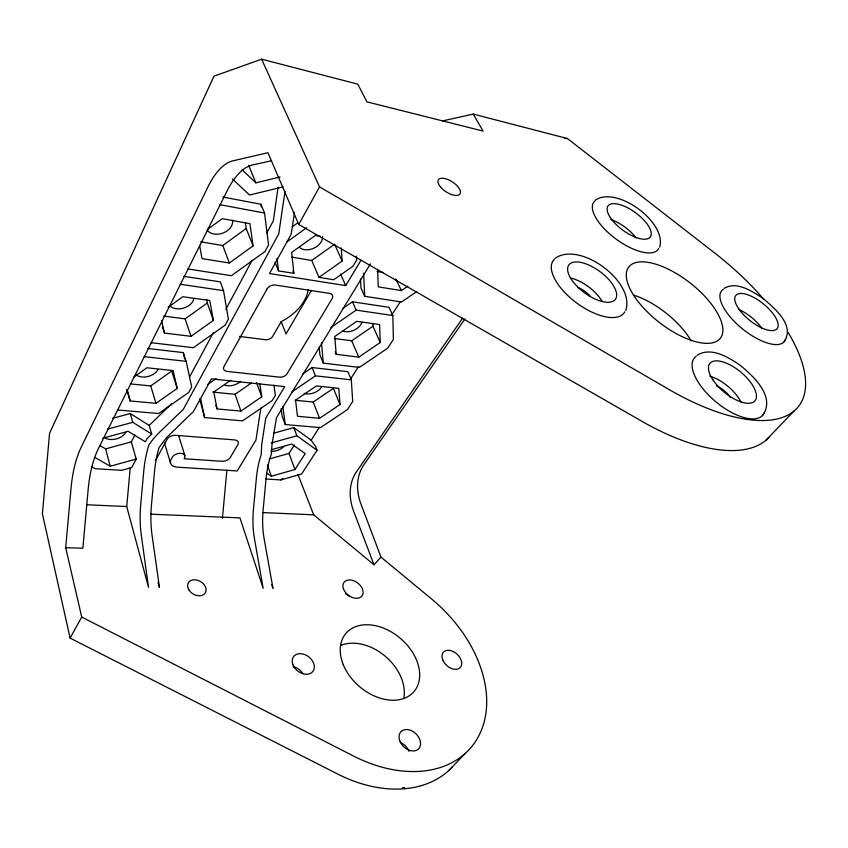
<?xml version="1.0" encoding="UTF-8"?>
<svg xmlns="http://www.w3.org/2000/svg" width="848" height="848" viewBox="0 0 848 848"><rect width="100%" height="100%" fill="white"/><g stroke="black" fill="none" stroke-linecap="round" stroke-linejoin="round"><path stroke-width="1.27" d="M452.387 767.016A121.55 87.726 40.9 0 1 337.896 774.15L70.098 638.088L81.726 617.058L65.699 547.734L71.031 488.247A62.328 23.288 -86.6 0 1 81.122 447.373L207.802 187.207A74.709 32.553 -81.6 0 1 232.734 160.876L267.947 152.725L298.74 224.487L642.265 421.498A157.06 71.741 38.1 0 0 768.839 437.547M285.288 191.849A78.461 22.928 84 0 0 283.561 200.997L278.78 233.804L183.306 409.383L159.7 432.067A66.642 41.234 -70.8 0 0 148.845 445.041A60.123 25.217 -86.3 0 0 143.747 471.308L140.726 504.518A60.134 25.154 -86.9 0 0 141.298 535.162L148.517 587.346L126.723 506.532L130.263 467.566M222.42 518.308L226.893 470.131M278.07 187.207L273.363 220.734L266.834 232.924M260.813 408.079L255.958 440.048L237.228 470.947L177.296 467.153A11.194 6.71 -16.5 0 1 171.116 459.362L172.314 457.199A6.742 4.06 -16.4 0 1 180.836 453.288A6.742 4.06 -16.4 0 1 184.525 458.026L184.122 458.747L221.922 461.291A6.593 3.933 -18 0 0 230.274 457.475L237.885 444.691A6.646 4.007 -18.2 0 0 234.557 439.911L175.769 435.342A6.869 4.208 -16.2 0 0 167.067 439.328L156.7 458.397A11.416 6.901 -15.3 0 1 155.332 460.241M294.553 212.403L291.171 234.26L269.505 273.544L345.708 285.606L361.036 260.219M659.659 247.224C667.164 222.388 616.994 185.648 595.487 200.033M625.76 310.495C635.449 281.769 579.884 240.694 555.101 258.322M91.796 466.813L95.199 468.711L121.699 470.311L131.705 467.555L136.189 459.075L131.334 441.861L134.938 434.939M189.496 377.127L213.283 332.776M225.865 309.308L252.153 260.294M298.74 224.487L319.516 186.899L261.608 59.19L213.972 76.182L49.566 433.328L42.4 513.782L70.098 638.088M308.28 289.369A47.742 32.786 -20.5 0 1 281.176 321.668L272.717 336.338A5.756 3.805 -20.2 0 1 265.371 339.719L239.507 336.444M311.428 290.398L285.999 333.953L281.176 321.668M370.449 263.834L276.459 417.757L272.59 440.949A63.017 16.568 81 0 0 271.424 453.924A56.689 28.207 -86.5 0 0 266.06 478.717L263.113 510.093A56.71 28.143 -87.2 0 0 264.194 539.074L272.992 588.395L271.731 584.632M269.304 458.948L289.009 453.426L294.404 444.924M265.551 479.003L280.794 479.926L301.559 474.021L317.067 450.277L315.604 446.472L311.152 440.165L319.495 427.201M350.701 378.77L358.481 366.686M392.126 314.47L400.5 301.475M267.056 473.375L271.339 476.194L294.934 469.516L305.216 453.606L291.67 444.055L271.265 449.747M762.871 415.011C775.74 396.461 753.003 375.717 739.668 364.873C727.955 357.072 710.91 346.482 697.035 355.333M462.648 318.117L356.499 471.764A54.092 41.891 43.9 0 0 353.701 511.397L373.979 564.757L380.985 557.125L360.994 504.157A53.572 41.743 43.8 0 1 363.887 464.768L464.948 318.89M784.124 341.617C795.498 325.197 773.864 307.527 762.469 297.998C751.858 291.15 736.827 280.868 724.107 288.373M448.677 770.662L465.223 753.427M765.903 440.313L793.908 411.153M102.693 438.215L128.165 431.314L145.337 441.808L146.99 438.681L151.75 434.102L149.195 425.431L171.678 403.637M280.794 479.926L282.755 478.357M207.442 229.522L222.197 218.667L249.948 223.671L253.043 245.878L229.363 263.018L202.025 258.629L199.63 245.613M200.849 241.85L222.801 245.538L246.185 228.494L245.432 223.247M168.222 307.273L182.797 296.726L209.742 300.531L213.399 320.385L191.001 336.349L164.448 333.063L162.434 326.766M292.369 226.745L297.68 222.907M286.412 242.295L306.732 227.688M163.823 316.081L185.14 318.89L207.272 303.001L206.573 299.259M133.507 377.349L146.927 367.778L173.098 370.576L177.211 388.395L155.979 403.319L130.179 400.956L126.924 389.667M311.746 260.474L334.621 244.213L342.136 261.036L318.975 277.381L311.746 260.474L291.818 257.124M130.242 383.9L150.721 385.935L171.709 371.074L177.211 388.395M207.739 384.398L216.102 378.558M230.783 380.18L213.76 392.02L217.077 408.916L240.917 411.1L261.756 396.79L259.774 383.731M342.687 308.587L352.461 301.803L389.031 307.315L392.825 315.52L393.387 339.444L387.621 348.231L359.34 367.407L323.3 363.135L319.908 354.835L319.208 347.182M330.794 327.657L356.139 310.124L392.825 315.52M212.678 392.083L235.044 394.299L251.305 383.052M377.667 269.706L378.272 286.878L401.38 290.588L407.846 286.126M416.453 291.754L401.549 301.983L364.714 296.291L360.962 287.97L360.506 278.96M302.492 374.127L312.106 367.534L347.881 371.678L351.316 379.851L352.704 401.496L347.404 409.595L320.491 427.625L285.246 424.562L282.172 416.304L281.133 408.609M334.26 338.49L351.729 340.79L372.972 326.226L372.866 323.65M291.807 391.977L315.435 375.834L351.316 379.851M358.768 357.114L380.254 342.497L379.618 324.561L356.764 321.328L334.801 336.476L336.168 354.316L358.768 357.114L351.729 340.79M295.104 400.256L313.188 402.047L333.402 388.363L340.016 404.56L319.579 418.308L297.478 416.283L295.56 400.15L316.421 385.946L338.776 388.342L340.016 404.56M271.233 442.932L296.895 435.787L317.067 450.277M273.416 433.254L293.811 427.604L311.152 440.165M94.838 457.454L110.219 466.22L136.189 459.075M100.138 445.698L105.597 448.878L131.334 441.861M107.537 429.13L132.786 422.304L151.75 434.102M112.689 418.276L130.285 413.548L149.195 425.431M283.084 186.899L249.609 195.019L232.331 178.928M242.083 169.727L255.873 182.839L280.052 176.999M442.423 120.935L473.216 114.088L567.418 138.531L714.663 252.98A160.198 69.441 37.9 0 1 764.016 299.535M271.583 160.76L252.407 164.978A74.02 33.146 -81.5 0 0 227.073 190.938L98.41 448.581A61.851 23.786 -86.6 0 0 88.192 489.126L82.881 548.168L65.699 547.734M564.779 138.542L567.418 138.531M150.933 514.185L239.963 517.863L263.156 588.311L254.474 538.766A56.975 27.92 -87.2 0 1 253.435 509.648L256.382 478.124A56.964 27.984 -86.5 0 1 261.173 454.835L261.714 444.617L265.763 418.085L284.758 386.603L211.417 378.876L193.355 411.619L166.802 437.345L159.085 447.511A59.816 25.504 -86.3 0 0 154.484 471.965L151.463 505.005A59.826 25.44 -87 0 0 152.089 535.501L159.456 587.441L158.046 582.353M86.549 504.751L126.723 506.532M263.007 512.584L313.686 514.831L373.979 564.757M117.48 409.955L158.576 413.527L188.744 392.412L191.701 386.953L186.157 361.343L183.285 352.598L147.944 348.507M199.651 398.825L204.601 417.534L242.613 420.852L272.219 400.585L275.356 395.369L273.946 385.162M144.096 356.626L186.157 361.343M151.05 342.687L193.355 347.712L225.165 325.134L228.388 319.177L223.522 290.641L220.321 281.875L183.73 276.353M180.221 284.271L223.522 290.641M187.853 268.964L231.419 275.695L265.032 251.485L268.572 244.945L264.534 213.028L260.951 204.273L222.886 197.022M275.049 262.265L278.536 270.894L293.885 273.353L291.638 252.45L315.35 235.468L320.427 236.391M318.975 277.381L333.73 279.745L352.895 266.283L356.626 260.071L356.414 256.138M377.021 271.434L383.402 272.505M219.939 204.697L264.534 213.028M261.608 59.19L357.814 84.153L366.908 101.855L483.137 131.111L473.216 114.088M81.726 617.058L353.531 756.034A123.405 87.355 40.7 0 0 479.353 734.771A123.405 87.355 40.7 0 0 431.568 598.964L380.985 557.125M319.516 186.899L669.613 389.815A160.198 69.441 37.9 0 0 786.87 415.615A160.198 69.441 37.9 0 0 788.174 332.522M395.825 278.897L401.38 290.588M372.972 326.226L380.254 342.497M340.62 274.095L345.708 285.606M352.461 301.803L356.139 310.124M335.183 351.962L336.168 354.316M292.878 270.915L293.885 273.353M248.655 165.339L255.873 182.839M312.106 367.534L315.435 375.834M246.185 228.494L253.043 245.878M313.188 402.047L319.579 418.308M297.871 474.329L313.686 514.831M293.811 427.604L296.895 435.787M222.801 245.538L229.363 263.018M289.009 453.426L294.934 469.516M256.52 382.437L261.756 396.79M267.374 464.969L271.339 476.194M207.272 303.001L213.399 320.385M235.044 394.299L240.917 411.1M215.848 405.28L217.077 408.916M185.14 318.89L191.001 336.349M178.748 435.893L184.928 455.821M150.721 385.935L155.979 403.319M164.491 443.048L170.49 463.029M130.285 413.548L132.786 422.304M127.009 389.571L130.179 400.956M105.597 448.878L110.219 466.22M161.608 320.714L164.448 333.063M183.285 352.598L184.684 359.022M200.605 398.539L204.601 417.534M282.882 406.68L285.246 424.562M260.951 204.273L261.279 206.838M277.031 258.396L278.536 270.894M321.487 342.783L323.3 363.135M341.278 247.923L342.136 261.036M363.612 273.183L364.714 296.291M764.228 412.849A44.573 19.917 39.8 0 1 716.03 401.952A44.573 19.917 39.8 0 1 696.134 356.372M785.63 338.988A40.333 16.43 38.9 0 1 743.102 329.374A40.333 16.43 38.9 0 1 723.27 289.359M658.663 248.591A39.941 16.557 36.3 0 1 615.182 238.415A39.941 16.557 36.3 0 1 595.158 200.732M624.743 311.863A44.032 20.119 36.5 0 1 576.258 302.651A44.032 20.119 36.5 0 1 554.475 259.234M361.905 322.261A12.148 7.908 -23.6 0 1 342.846 331.006M157.887 369.601A12.752 8.395 -15.1 0 1 136.602 375.208M193.895 298.507A13.261 9.233 -16.6 0 1 184.567 307.803A13.261 9.233 -16.6 0 1 170.904 306.669M232.564 220.416A13.833 10.176 -19.2 0 1 223.13 233.009A13.833 10.176 -19.2 0 1 207.219 230.232M321.54 387.091A11.671 7.272 -21.4 0 1 304.22 393.377M633.414 295.04A56.901 25.896 38 0 1 691.184 340.875M340.652 645.455A44.096 31.758 40.9 0 1 384.621 655.716A44.096 31.758 40.9 0 1 403.913 697.459M404.74 787.654A33.475 24.634 45.2 0 1 402.302 787.76M570.365 277.932A28.652 13.324 36.6 0 1 601.826 300.913M577.583 287.302A15.826 7.356 36.6 0 1 590.356 296.408M610.74 219.494A26.002 10.971 36.3 0 1 636.011 237.906M738.396 309.308A26.256 10.897 38.9 0 1 762.034 328.558M709.723 376.162A28.991 13.186 39.9 0 1 740.961 401.963M716.454 385.893A16.027 7.293 39.9 0 1 730.425 397.627M345.465 593.685A11.172 7.759 37.4 0 1 349.45 596.356M293.164 666.655A12.031 8.999 38.1 0 1 302.884 673.609M400.701 742.541A12.179 8.904 45 0 1 409.022 751.328M322.484 236.634A13.218 9.36 -23.5 0 1 313.94 248.146A13.218 9.36 -23.5 0 1 299.355 247.319M240.609 381.42A12.169 7.823 -18.5 0 1 224.794 385.193M125.652 432.469A12.307 7.653 -14.1 0 1 105.173 438.034M283.762 446.673A11.247 6.699 -19.7 0 1 270.968 451.348M267.152 288.818L223.925 366.665A6.053 3.933 -18.5 0 0 227.02 371.403L279.586 377.159A5.883 3.752 -20.4 0 0 287.101 373.714L332.14 298.623A6.169 4.145 -23.1 0 0 329.533 293.376L275.293 285.055A6.339 4.357 -21 0 0 267.152 288.818M634.495 296.577A58.024 25.058 37.9 0 0 717.991 340.493A58.024 25.058 37.9 0 0 671.287 270.692A58.024 25.058 37.9 0 0 634.495 296.577M440.43 186.889A12.911 5.872 33.2 0 0 459.733 194.298A12.911 5.872 33.2 0 0 447.479 179.384A12.911 5.872 33.2 0 0 440.43 186.889M343.217 664.514A44.774 31.62 40.6 0 0 411.418 694.141A44.774 31.62 40.6 0 0 385.215 628.834A44.774 31.62 40.6 0 0 343.217 664.514M442.847 660.115A11.384 7.674 42.4 0 0 459.839 667.906A11.384 7.674 42.4 0 0 452.927 651.391A11.384 7.674 42.4 0 0 442.847 660.115M343.525 589.095A11.278 7.727 37.3 0 0 360.813 597.087A11.278 7.727 37.3 0 0 354.718 581.166A11.278 7.727 37.3 0 0 343.525 589.095M292.793 664.344A12.158 8.978 38 0 0 311.576 672.708A12.158 8.978 38 0 0 305.45 654.879A12.158 8.978 38 0 0 292.793 664.344M399.874 740.993A12.307 8.893 44.7 0 0 418.34 749.113A12.307 8.893 44.7 0 0 411.248 730.594A12.307 8.893 44.7 0 0 399.874 740.993M188.871 589.837A9.858 7.25 30.8 0 0 204.877 593.473A9.858 7.25 30.8 0 0 196.842 580.053A9.858 7.25 30.8 0 0 188.871 589.837M570.831 278.526A28.927 13.112 36.5 0 0 613.305 301.114A28.927 13.112 36.5 0 0 592.254 266.707A28.927 13.112 36.5 0 0 570.831 278.526M712.861 379.724A29.277 12.985 39.7 0 0 754.243 401.528A29.277 12.985 39.7 0 0 730.245 365A29.277 12.985 39.7 0 0 712.861 379.724M738.937 309.096A26.489 10.706 38.8 0 0 776.302 329.416A26.489 10.706 38.8 0 0 754.126 297.627A26.489 10.706 38.8 0 0 738.937 309.096M610.263 217.48A26.224 10.791 36.3 0 0 648.519 238.436A26.224 10.791 36.3 0 0 628.771 208.396A26.224 10.791 36.3 0 0 610.263 217.48"/></g></svg>
